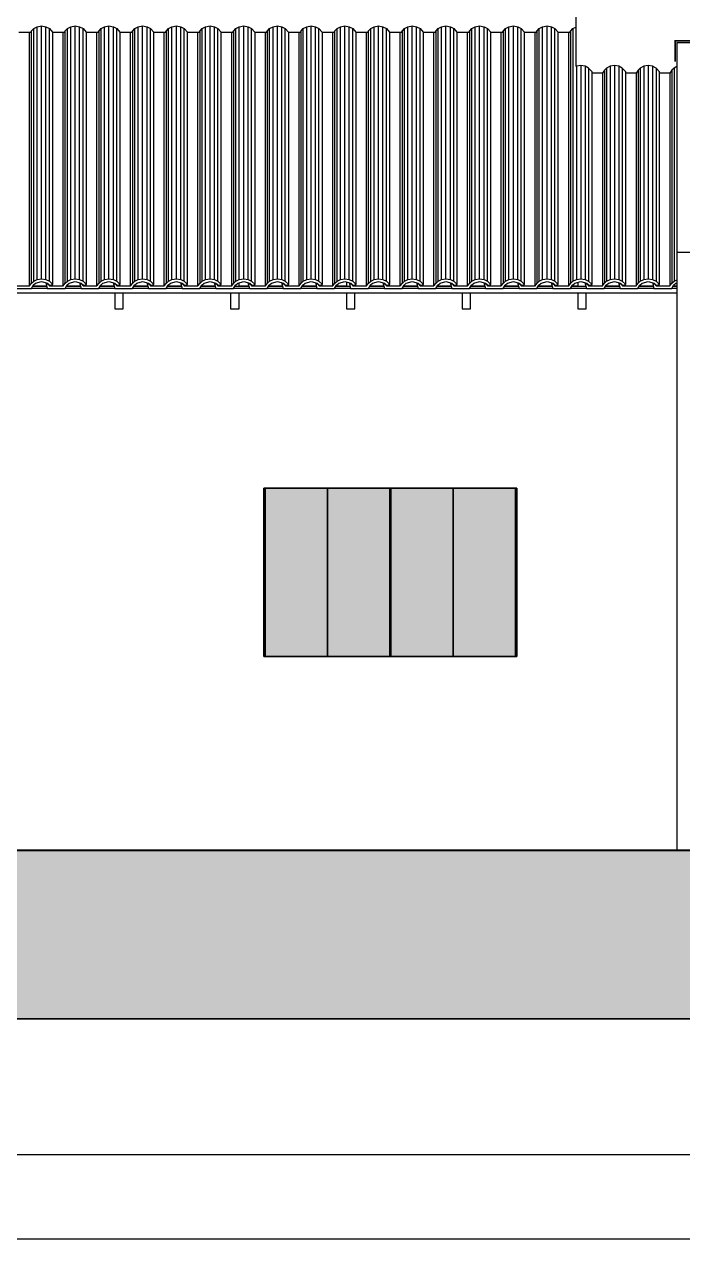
# Model space of a CAD drawing. Header units: metres. Extents: x 49 to 320, y -91 to 27.
# Drawn here: x 158.35 to 162.26, y -6.7 to 0.5 of the extents above; entities that cross this region are included whole.
import ezdxf

# ---------------------------------------------------------------- set-up
doc = ezdxf.new("R2010")
doc.units = ezdxf.units.M
doc.header["$LTSCALE"] = 0.2
doc.layers.add('ARQ-___-___-VST', color=9, linetype='Continuous')

msp = doc.modelspace()

# ---------------------------------------------------------------- hatches: boundary and pattern name
at = {"layer": 'ARQ-___-___-VST'}
h = msp.add_hatch(dxfattribs=at)
h.set_pattern_fill('VIDRO', color=256, scale=0.3, style=0)
h.set_pattern_definition([(60, (-61.96104, -33.99786), (-0.2249934, 0.1299), [0.084, -0.216]), (60, (-61.92504, -33.98286), (-0.2249934, 0.1299), [0.036, -0.264]), (60, (-61.96104, -33.98286), (-0.2249934, 0.1299), [0.06, -0.24]), (60, (-61.94304, -33.99786), (-0.2249934, 0.1299), [0.075, -0.225]), (60, (-61.96104, -34.01286), (-0.2249934, 0.1299), [0.12, -0.18]), (60, (-61.96104, -33.96786), (-0.2249934, 0.1299), [0.03, -0.27])])
h.paths.add_polyline_path([(178.6319, -2.2509), (178.2626, -2.2509), (178.2626, -3.2469), (178.6319, -3.2469)])
h.paths.add_polyline_path([(177.8924, -3.2469), (178.2616, -3.2469), (178.2616, -2.2509), (177.8924, -2.2509)])
h.paths.add_polyline_path([(177.8854, -2.2509), (177.5161, -2.2509), (177.5161, -3.2469), (177.8854, -3.2469)])
h.paths.add_polyline_path([(177.1459, -3.2469), (177.5151, -3.2469), (177.5151, -2.2509), (177.1459, -2.2509)])
h.paths.add_polyline_path([(175.6844, -2.2509), (175.3151, -2.2509), (175.3151, -3.2469), (175.6844, -3.2469)])
h.paths.add_polyline_path([(175.3141, -2.2509), (174.9449, -2.2509), (174.9449, -3.2469), (175.3141, -3.2469)])
h.paths.add_polyline_path([(174.5686, -3.2469), (174.9379, -3.2469), (174.9379, -2.2509), (174.5686, -2.2509)])
h.paths.add_polyline_path([(174.1984, -3.2469), (174.5676, -3.2469), (174.5676, -2.2509), (174.1984, -2.2509)])
h.paths.add_polyline_path([(167.8019, -2.2509), (167.4326, -2.2509), (167.4326, -3.2469), (167.8019, -3.2469)])
h.paths.add_polyline_path([(167.0624, -3.2469), (167.4316, -3.2469), (167.4316, -2.2509), (167.0624, -2.2509)])
h.paths.add_polyline_path([(166.6861, -3.2469), (167.0554, -3.2469), (167.0554, -2.2509), (166.6861, -2.2509)])
h.paths.add_polyline_path([(166.6851, -2.2509), (166.3159, -2.2509), (166.3159, -3.2469), (166.6851, -3.2469)])
h.paths.add_polyline_path([(164.8169, -2.2509), (164.4476, -2.2509), (164.4476, -3.2469), (164.8169, -3.2469)])
h.paths.add_polyline_path([(164.0774, -3.2469), (164.4466, -3.2469), (164.4466, -2.2509), (164.0774, -2.2509)])
h.paths.add_polyline_path([(164.0704, -2.2509), (163.7011, -2.2509), (163.7011, -3.2469), (164.0704, -3.2469)])
h.paths.add_polyline_path([(163.3309, -3.2469), (163.7001, -3.2469), (163.7001, -2.2509), (163.3309, -2.2509)])
h.paths.add_polyline_path([(161.2669, -2.2509), (160.8976, -2.2509), (160.8976, -3.2469), (161.2669, -3.2469)])
h.paths.add_polyline_path([(160.8966, -2.2509), (160.5274, -2.2509), (160.5274, -3.2469), (160.8966, -3.2469)])
h.paths.add_polyline_path([(160.1511, -3.2469), (160.5204, -3.2469), (160.5204, -2.2509), (160.1511, -2.2509)])
h.paths.add_polyline_path([(160.1501, -2.2509), (159.7809, -2.2509), (159.7809, -3.2469), (160.1501, -3.2469)])
h.paths.add_polyline_path([(157.9126, -3.2469), (158.2819, -3.2469), (158.2819, -2.2509), (157.9126, -2.2509)])
h.paths.add_polyline_path([(157.9116, -2.2509), (157.5424, -2.2509), (157.5424, -3.2469), (157.9116, -3.2469)])
h.paths.add_polyline_path([(157.5354, -2.2509), (157.1661, -2.2509), (157.1661, -3.2469), (157.5354, -3.2469)])
h.paths.add_polyline_path([(157.1651, -2.2509), (156.7959, -2.2509), (156.7959, -3.2469), (157.1651, -3.2469)])
h.paths.add_polyline_path([(150.3994, -2.2509), (150.0301, -2.2509), (150.0301, -3.2469), (150.3994, -3.2469)])
h.paths.add_polyline_path([(150.0291, -2.2509), (149.6599, -2.2509), (149.6599, -3.2469), (150.0291, -3.2469)])
h.paths.add_polyline_path([(149.6529, -2.2509), (149.2836, -2.2509), (149.2836, -3.2469), (149.6529, -3.2469)])
h.paths.add_polyline_path([(149.2826, -2.2509), (148.9134, -2.2509), (148.9134, -3.2469), (149.2826, -3.2469)])
h.paths.add_polyline_path([(147.4519, -2.2509), (147.0826, -2.2509), (147.0826, -3.2469), (147.4519, -3.2469)])
h.paths.add_polyline_path([(147.0816, -2.2509), (146.7124, -2.2509), (146.7124, -3.2469), (147.0816, -3.2469)])
h.paths.add_polyline_path([(146.7054, -2.2509), (146.3361, -2.2509), (146.3361, -3.2469), (146.7054, -3.2469)])
h.paths.add_polyline_path([(146.3351, -2.2509), (145.9659, -2.2509), (145.9659, -3.2469), (146.3351, -3.2469)])
h = msp.add_hatch(dxfattribs=at)
h.set_pattern_fill('SOLO1', color=256, scale=0.3, style=0)
h.set_pattern_definition([(45, (-61.96104, -33.86286), (2e-17, 0.18), [0.12727922, -0.12727922]), (45, (-61.93104, -33.89286), (2e-17, 0.18), [0.12727922, -0.12727922]), (45, (-61.90104, -33.92286), (2e-17, 0.18), [0.12727922, -0.12727922]), (315, (-61.87104, -33.92286), (0.18, -5e-17), [0.12727922, -0.12727922]), (315, (-61.84104, -33.89286), (0.18, -5e-17), [0.12727922, -0.12727922]), (315, (-61.81104, -33.86286), (0.18, -5e-17), [0.12727922, -0.12727922])])
h.paths.add_polyline_path([(179.7389, -5.3989), (179.7389, -4.3989), (173.6939, -4.3989), (173.6939, -4.4489), (168.3439, -4.4489), (168.3439, -4.3989), (156.2539, -4.3989), (156.2539, -4.4489), (150.9039, -4.4489), (150.9039, -4.3989), (144.8589, -4.3989), (144.8589, -5.3989)])

# ---------------------------------------------------------------- linework, layer by layer
for p, q in [((161.6239, 0.5511), (161.6239, 0.2519)), ((158.3194, 0.4571), (158.3899, 0.4571)), ((158.3824, -1.0494), (158.3824, 0.4571)), ((158.3899, 0.4571), (158.3951, 0.4644)), ((158.3951, 0.4644), (158.4073, 0.4774)), ((158.3951, -1.0335), (158.3951, 0.4644)), ((158.4073, 0.4774), (158.4277, 0.4885)), ((158.4073, -1.0219), (158.4073, 0.4774)), ((158.4277, 0.4885), (158.4539, 0.4932)), ((158.4277, -1.012), (158.4277, 0.4885)), ((158.4539, -1.0079), (158.4539, 0.4932)), ((158.4539, 0.4932), (158.48, 0.4885)), ((158.48, -1.012), (158.48, 0.4885)), ((158.48, 0.4885), (158.5004, 0.4774)), ((158.5004, -1.0219), (158.5004, 0.4774)), ((158.5004, 0.4774), (158.5194, 0.4571)), ((158.5194, 0.4571), (158.5899, 0.4571)), ((158.5207, -1.0413), (158.5207, 0.4571)), ((158.5824, -1.0494), (158.5824, 0.4571)), ((158.5899, 0.4571), (158.5951, 0.4644)), ((158.5951, 0.4644), (158.6073, 0.4774)), ((158.5951, -1.0335), (158.5951, 0.4644)), ((158.6073, 0.4774), (158.6277, 0.4885)), ((158.6073, -1.0219), (158.6073, 0.4774)), ((158.6277, 0.4885), (158.6539, 0.4932)), ((158.6277, -1.012), (158.6277, 0.4885)), ((158.6539, -1.0079), (158.6539, 0.4932)), ((158.6539, 0.4932), (158.68, 0.4885)), ((158.68, -1.012), (158.68, 0.4885)), ((158.68, 0.4885), (158.7004, 0.4774)), ((158.7004, -1.0219), (158.7004, 0.4774)), ((158.7004, 0.4774), (158.7194, 0.4571)), ((158.7194, 0.4571), (158.7899, 0.4571)), ((158.7207, -1.0413), (158.7207, 0.4571)), ((158.7824, -1.0494), (158.7824, 0.4571)), ((158.7899, 0.4571), (158.7951, 0.4644)), ((158.7951, 0.4644), (158.8073, 0.4774)), ((158.7951, -1.0335), (158.7951, 0.4644)), ((158.8073, 0.4774), (158.8277, 0.4885)), ((158.8073, -1.0219), (158.8073, 0.4774)), ((158.8277, 0.4885), (158.8539, 0.4932)), ((158.8277, -1.012), (158.8277, 0.4885)), ((158.8539, -1.0079), (158.8539, 0.4932)), ((158.8539, 0.4932), (158.88, 0.4885)), ((158.88, -1.012), (158.88, 0.4885)), ((158.88, 0.4885), (158.9004, 0.4774)), ((158.9004, -1.0219), (158.9004, 0.4774)), ((158.9004, 0.4774), (158.9194, 0.4571)), ((158.9194, 0.4571), (158.9899, 0.4571)), ((158.9207, -1.0413), (158.9207, 0.4571)), ((158.9824, -1.0494), (158.9824, 0.4571)), ((158.9899, 0.4571), (158.9951, 0.4644)), ((158.9951, 0.4644), (159.0073, 0.4774)), ((158.9951, -1.0335), (158.9951, 0.4644)), ((159.0073, 0.4774), (159.0277, 0.4885)), ((159.0073, -1.0219), (159.0073, 0.4774)), ((159.0277, 0.4885), (159.0539, 0.4932)), ((159.0277, -1.012), (159.0277, 0.4885)), ((159.0539, -1.0079), (159.0539, 0.4932)), ((159.0539, 0.4932), (159.08, 0.4885)), ((159.08, -1.012), (159.08, 0.4885)), ((159.08, 0.4885), (159.1004, 0.4774)), ((159.1004, -1.0219), (159.1004, 0.4774)), ((159.1004, 0.4774), (159.1194, 0.4571)), ((159.1194, 0.4571), (159.1899, 0.4571)), ((159.1207, -1.0413), (159.1207, 0.4571)), ((159.1824, -1.0494), (159.1824, 0.4571)), ((159.1899, 0.4571), (159.1951, 0.4644)), ((159.1951, 0.4644), (159.2073, 0.4774)), ((159.1951, -1.0335), (159.1951, 0.4644)), ((159.2073, 0.4774), (159.2277, 0.4885)), ((159.2073, -1.0219), (159.2073, 0.4774)), ((159.2277, 0.4885), (159.2539, 0.4932)), ((159.2277, -1.012), (159.2277, 0.4885)), ((159.2539, -1.0079), (159.2539, 0.4932)), ((159.2539, 0.4932), (159.28, 0.4885)), ((159.28, -1.012), (159.28, 0.4885)), ((159.28, 0.4885), (159.3004, 0.4774)), ((159.3004, -1.0219), (159.3004, 0.4774)), ((159.3004, 0.4774), (159.3194, 0.4571)), ((159.3194, 0.4571), (159.3899, 0.4571)), ((159.3207, -1.0413), (159.3207, 0.4571)), ((159.3824, -1.0494), (159.3824, 0.4571)), ((159.3899, 0.4571), (159.3951, 0.4644)), ((159.3951, 0.4644), (159.4073, 0.4774)), ((159.3951, -1.0335), (159.3951, 0.4644)), ((159.4073, 0.4774), (159.4277, 0.4885)), ((159.4073, -1.0219), (159.4073, 0.4774)), ((159.4277, 0.4885), (159.4539, 0.4932)), ((159.4277, -1.012), (159.4277, 0.4885)), ((159.4539, -1.0079), (159.4539, 0.4932)), ((159.4539, 0.4932), (159.48, 0.4885)), ((159.48, -1.012), (159.48, 0.4885)), ((159.48, 0.4885), (159.5004, 0.4774)), ((159.5004, -1.0219), (159.5004, 0.4774)), ((159.5004, 0.4774), (159.5194, 0.4571)), ((159.5194, 0.4571), (159.5899, 0.4571)), ((159.5207, -1.0413), (159.5207, 0.4571)), ((159.5824, -1.0494), (159.5824, 0.4571)), ((159.5899, 0.4571), (159.5951, 0.4644)), ((159.5951, 0.4644), (159.6073, 0.4774)), ((159.5951, -1.0335), (159.5951, 0.4644)), ((159.6073, 0.4774), (159.6277, 0.4885)), ((159.6073, -1.0219), (159.6073, 0.4774)), ((159.6277, 0.4885), (159.6539, 0.4932)), ((159.6277, -1.012), (159.6277, 0.4885)), ((159.6539, -1.0079), (159.6539, 0.4932)), ((159.6539, 0.4932), (159.68, 0.4885)), ((159.68, -1.012), (159.68, 0.4885)), ((159.68, 0.4885), (159.7004, 0.4774)), ((159.7004, -1.0219), (159.7004, 0.4774)), ((159.7004, 0.4774), (159.7194, 0.4571)), ((159.7194, 0.4571), (159.7899, 0.4571)), ((159.7207, -1.0413), (159.7207, 0.4571)), ((159.7824, -1.0494), (159.7824, 0.4571)), ((159.7899, 0.4571), (159.7951, 0.4644)), ((159.7951, 0.4644), (159.8073, 0.4774)), ((159.7951, -1.0335), (159.7951, 0.4644)), ((159.8073, 0.4774), (159.8277, 0.4885)), ((159.8073, -1.0219), (159.8073, 0.4774)), ((159.8277, 0.4885), (159.8539, 0.4932)), ((159.8277, -1.012), (159.8277, 0.4885)), ((159.8539, -1.0079), (159.8539, 0.4932)), ((159.8539, 0.4932), (159.88, 0.4885)), ((159.88, -1.012), (159.88, 0.4885)), ((159.88, 0.4885), (159.9004, 0.4774)), ((159.9004, -1.0219), (159.9004, 0.4774)), ((159.9004, 0.4774), (159.9194, 0.4571)), ((159.9194, 0.4571), (159.9899, 0.4571)), ((159.9207, -1.0413), (159.9207, 0.4571)), ((159.9824, -1.0494), (159.9824, 0.4571)), ((159.9899, 0.4571), (159.9951, 0.4644)), ((159.9951, 0.4644), (160.0073, 0.4774)), ((159.9951, -1.0335), (159.9951, 0.4644)), ((160.0073, 0.4774), (160.0277, 0.4885)), ((160.0073, -1.0219), (160.0073, 0.4774)), ((160.0277, 0.4885), (160.0539, 0.4932)), ((160.0277, -1.012), (160.0277, 0.4885)), ((160.0539, -1.0079), (160.0539, 0.4932)), ((160.0539, 0.4932), (160.08, 0.4885)), ((160.08, -1.012), (160.08, 0.4885)), ((160.08, 0.4885), (160.1004, 0.4774)), ((160.1004, -1.0219), (160.1004, 0.4774)), ((160.1004, 0.4774), (160.1194, 0.4571)), ((160.1194, 0.4571), (160.1899, 0.4571)), ((160.1207, -1.0413), (160.1207, 0.4571)), ((160.1824, -1.0494), (160.1824, 0.4571)), ((160.1899, 0.4571), (160.1951, 0.4644)), ((160.1951, 0.4644), (160.2073, 0.4774)), ((160.1951, -1.0335), (160.1951, 0.4644)), ((160.2073, 0.4774), (160.2277, 0.4885)), ((160.2073, -1.0219), (160.2073, 0.4774)), ((160.2277, 0.4885), (160.2539, 0.4932)), ((160.2277, -1.012), (160.2277, 0.4885)), ((160.2539, -1.0079), (160.2539, 0.4932)), ((160.2539, 0.4932), (160.28, 0.4885)), ((160.28, -1.012), (160.28, 0.4885)), ((160.28, 0.4885), (160.3004, 0.4774)), ((160.3004, -1.0219), (160.3004, 0.4774)), ((160.3004, 0.4774), (160.3194, 0.4571)), ((160.3194, 0.4571), (160.3899, 0.4571)), ((160.3207, -1.0413), (160.3207, 0.4571)), ((160.3824, -1.0494), (160.3824, 0.4571)), ((160.3899, 0.4571), (160.3951, 0.4644)), ((160.3951, 0.4644), (160.4073, 0.4774)), ((160.3951, -1.0335), (160.3951, 0.4644)), ((160.4073, 0.4774), (160.4277, 0.4885)), ((160.4073, -1.0219), (160.4073, 0.4774)), ((160.4277, 0.4885), (160.4539, 0.4932)), ((160.4277, -1.012), (160.4277, 0.4885)), ((160.4539, -1.0079), (160.4539, 0.4932)), ((160.4539, 0.4932), (160.48, 0.4885)), ((160.48, -1.012), (160.48, 0.4885)), ((160.48, 0.4885), (160.5004, 0.4774)), ((160.5004, -1.0219), (160.5004, 0.4774)), ((160.5004, 0.4774), (160.5194, 0.4571)), ((160.5194, 0.4571), (160.5899, 0.4571)), ((160.5207, -1.0413), (160.5207, 0.4571)), ((160.5824, -1.0494), (160.5824, 0.4571)), ((160.5899, 0.4571), (160.5951, 0.4644)), ((160.5951, 0.4644), (160.6073, 0.4774)), ((160.5951, -1.0335), (160.5951, 0.4644)), ((160.6073, 0.4774), (160.6277, 0.4885)), ((160.6073, -1.0219), (160.6073, 0.4774)), ((160.6277, 0.4885), (160.6539, 0.4932)), ((160.6277, -1.012), (160.6277, 0.4885)), ((160.6539, -1.0079), (160.6539, 0.4932)), ((160.6539, 0.4932), (160.68, 0.4885)), ((160.68, -1.012), (160.68, 0.4885)), ((160.68, 0.4885), (160.7004, 0.4774)), ((160.7004, -1.0219), (160.7004, 0.4774)), ((160.7004, 0.4774), (160.7194, 0.4571)), ((160.7194, 0.4571), (160.7899, 0.4571)), ((160.7207, -1.0413), (160.7207, 0.4571)), ((160.7824, -1.0494), (160.7824, 0.4571)), ((160.7899, 0.4571), (160.7951, 0.4644)), ((160.7951, 0.4644), (160.8073, 0.4774)), ((160.7951, -1.0335), (160.7951, 0.4644)), ((160.8073, 0.4774), (160.8277, 0.4885)), ((160.8073, -1.0219), (160.8073, 0.4774)), ((160.8277, 0.4885), (160.8539, 0.4932)), ((160.8277, -1.012), (160.8277, 0.4885)), ((160.8539, -1.0079), (160.8539, 0.4932)), ((160.8539, 0.4932), (160.88, 0.4885)), ((160.88, -1.012), (160.88, 0.4885)), ((160.88, 0.4885), (160.9004, 0.4774)), ((160.9004, -1.0219), (160.9004, 0.4774)), ((160.9004, 0.4774), (160.9194, 0.4571)), ((160.9194, 0.4571), (160.9899, 0.4571)), ((160.9207, -1.0413), (160.9207, 0.4571)), ((160.9824, -1.0494), (160.9824, 0.4571)), ((160.9899, 0.4571), (160.9951, 0.4644)), ((160.9951, 0.4644), (161.0073, 0.4774)), ((160.9951, -1.0335), (160.9951, 0.4644)), ((161.0073, 0.4774), (161.0277, 0.4885)), ((161.0073, -1.0219), (161.0073, 0.4774)), ((161.0277, 0.4885), (161.0539, 0.4932)), ((161.0277, -1.012), (161.0277, 0.4885)), ((161.0539, -1.0079), (161.0539, 0.4932)), ((161.0539, 0.4932), (161.08, 0.4885)), ((161.08, -1.012), (161.08, 0.4885)), ((161.08, 0.4885), (161.1004, 0.4774)), ((161.1004, -1.0219), (161.1004, 0.4774)), ((161.1004, 0.4774), (161.1194, 0.4571)), ((161.1194, 0.4571), (161.1899, 0.4571)), ((161.1207, -1.0413), (161.1207, 0.4571)), ((161.1824, -1.0494), (161.1824, 0.4571)), ((161.1899, 0.4571), (161.1951, 0.4644)), ((161.1951, 0.4644), (161.2073, 0.4774)), ((161.1951, -1.0335), (161.1951, 0.4644)), ((161.2073, 0.4774), (161.2277, 0.4885)), ((161.2073, -1.0219), (161.2073, 0.4774)), ((161.2277, 0.4885), (161.2539, 0.4932)), ((161.2277, -1.012), (161.2277, 0.4885)), ((161.2539, -1.0079), (161.2539, 0.4932)), ((161.2539, 0.4932), (161.28, 0.4885)), ((161.28, -1.012), (161.28, 0.4885)), ((161.28, 0.4885), (161.3004, 0.4774)), ((161.3004, -1.0219), (161.3004, 0.4774)), ((161.3004, 0.4774), (161.3194, 0.4571)), ((161.3194, 0.4571), (161.3899, 0.4571)), ((161.3207, -1.0413), (161.3207, 0.4571)), ((161.3824, -1.0494), (161.3824, 0.4571)), ((161.3899, 0.4571), (161.3951, 0.4644)), ((161.3951, 0.4644), (161.4073, 0.4774)), ((161.3951, -1.0335), (161.3951, 0.4644)), ((161.4073, 0.4774), (161.4277, 0.4885)), ((161.4073, -1.0219), (161.4073, 0.4774)), ((161.4277, 0.4885), (161.4539, 0.4932)), ((161.4277, -1.012), (161.4277, 0.4885)), ((161.4539, -1.0079), (161.4539, 0.4932)), ((161.4539, 0.4932), (161.48, 0.4885)), ((161.48, -1.012), (161.48, 0.4885)), ((161.48, 0.4885), (161.5004, 0.4774)), ((161.5004, -1.0219), (161.5004, 0.4774)), ((161.5004, 0.4774), (161.5194, 0.4571)), ((161.5194, 0.4571), (161.5899, 0.4571)), ((161.5207, -1.0413), (161.5207, 0.4571)), ((161.5824, -1.0494), (161.5824, 0.4571)), ((161.5899, 0.4571), (161.5951, 0.4644)), ((161.5951, 0.4644), (161.6073, 0.4774)), ((161.5951, -1.0335), (161.5951, 0.4644)), ((161.6073, 0.4774), (161.6239, 0.4864)), ((161.6073, 0.4774), (161.6073, -1.0219)), ((162.2239, 0.3946), (162.2239, -0.8514)), ((162.2239, 0.3946), (162.3739, 0.3946)), ((161.6277, 0.254), (161.6239, 0.2519)), ((161.6539, 0.2587), (161.6277, 0.254)), ((161.6277, 0.254), (161.6277, -1.012)), ((161.68, 0.254), (161.6539, 0.2587)), ((161.6539, 0.2587), (161.6539, -1.0079)), ((161.7004, 0.2429), (161.68, 0.254)), ((161.68, 0.254), (161.68, -1.012)), ((161.7207, 0.2212), (161.7004, 0.2429)), ((161.7004, 0.2429), (161.7004, -1.0219)), ((161.7207, -1.0413), (161.7207, 0.2212)), ((161.7951, 0.2299), (161.7824, 0.2121)), ((161.8073, 0.2429), (161.7951, 0.2299)), ((161.7951, 0.2299), (161.7951, -1.0335)), ((161.8277, 0.254), (161.8073, 0.2429)), ((161.8073, 0.2429), (161.8073, -1.0219)), ((161.8539, 0.2587), (161.8277, 0.254)), ((161.8277, 0.254), (161.8277, -1.012)), ((161.88, 0.254), (161.8539, 0.2587)), ((161.8539, 0.2587), (161.8539, -1.0079)), ((161.9004, 0.2429), (161.88, 0.254)), ((161.88, 0.254), (161.88, -1.012)), ((161.9207, 0.2212), (161.9004, 0.2429)), ((161.9004, 0.2429), (161.9004, -1.0219)), ((161.9207, -1.0413), (161.9207, 0.2212)), ((161.9951, 0.2299), (161.9824, 0.2121)), ((162.0073, 0.2429), (161.9951, 0.2299)), ((161.9951, 0.2299), (161.9951, -1.0335)), ((162.0277, 0.254), (162.0073, 0.2429)), ((162.0073, 0.2429), (162.0073, -1.0219)), ((162.0539, 0.2587), (162.0277, 0.254)), ((162.0277, 0.254), (162.0277, -1.012)), ((162.08, 0.254), (162.0539, 0.2587)), ((162.0539, 0.2587), (162.0539, -1.0079)), ((162.1004, 0.2429), (162.08, 0.254)), ((162.08, 0.254), (162.08, -1.012)), ((162.1207, 0.2212), (162.1004, 0.2429)), ((162.1004, 0.2429), (162.1004, -1.0219)), ((162.1207, -1.0413), (162.1207, 0.2212)), ((162.1951, 0.2299), (162.1824, 0.2121)), ((162.2073, 0.2429), (162.1951, 0.2299)), ((162.1951, 0.2299), (162.1951, -1.0335)), ((162.2239, 0.2519), (162.2073, 0.2429)), ((162.2073, 0.2429), (162.2073, -1.0219)), ((161.7824, 0.2121), (161.7207, 0.2121)), ((161.7824, 0.2121), (161.7824, -1.0494)), ((161.9824, 0.2121), (161.9207, 0.2121)), ((161.9824, 0.2121), (161.9824, -1.0494)), ((162.1824, 0.2121), (162.1207, 0.2121)), ((162.1824, 0.2121), (162.1824, -1.0494)), ((162.2239, -0.8514), (162.2239, -1.1489)), ((162.3739, -0.8514), (162.2239, -0.8514)), ((158.4277, -1.012), (158.4539, -1.0079)), ((158.4539, -1.0079), (158.48, -1.012)), ((158.6277, -1.012), (158.6539, -1.0079)), ((158.6539, -1.0079), (158.68, -1.012)), ((158.8277, -1.012), (158.8539, -1.0079)), ((158.8539, -1.0079), (158.88, -1.012)), ((159.0277, -1.012), (159.0539, -1.0079)), ((159.0539, -1.0079), (159.08, -1.012)), ((159.2277, -1.012), (159.2539, -1.0079)), ((159.2539, -1.0079), (159.28, -1.012)), ((159.4277, -1.012), (159.4539, -1.0079)), ((159.4539, -1.0079), (159.48, -1.012)), ((159.6277, -1.012), (159.6539, -1.0079)), ((159.6539, -1.0079), (159.68, -1.012)), ((159.8277, -1.012), (159.8539, -1.0079)), ((159.8539, -1.0079), (159.88, -1.012)), ((160.0277, -1.012), (160.0539, -1.0079)), ((160.0539, -1.0079), (160.08, -1.012)), ((160.2277, -1.012), (160.2539, -1.0079)), ((160.2539, -1.0079), (160.28, -1.012)), ((160.4277, -1.012), (160.4539, -1.0079)), ((160.4539, -1.0079), (160.48, -1.012)), ((160.6277, -1.012), (160.6539, -1.0079)), ((160.6539, -1.0079), (160.68, -1.012)), ((160.8277, -1.012), (160.8539, -1.0079)), ((160.8539, -1.0079), (160.88, -1.012)), ((161.0277, -1.012), (161.0539, -1.0079)), ((161.0539, -1.0079), (161.08, -1.012)), ((161.2277, -1.012), (161.2539, -1.0079)), ((161.2539, -1.0079), (161.28, -1.012)), ((161.4277, -1.012), (161.4539, -1.0079)), ((161.4539, -1.0079), (161.48, -1.012)), ((161.6277, -1.012), (161.6539, -1.0079)), ((161.6539, -1.0079), (161.68, -1.012)), ((161.8277, -1.012), (161.8539, -1.0079)), ((161.8539, -1.0079), (161.88, -1.012)), ((162.0277, -1.012), (162.0539, -1.0079)), ((162.0539, -1.0079), (162.08, -1.012)), ((158.2882, -1.065), (158.3934, -1.065)), ((158.3007, -1.0494), (158.3824, -1.0494)), ((158.3824, -1.0494), (158.3951, -1.0335)), ((158.3934, -1.065), (158.405, -1.0451)), ((158.395, -1.0622), (158.4874, -1.0622)), ((158.3951, -1.0335), (158.4073, -1.0219)), ((158.4848, -1.0523), (158.4008, -1.0523)), ((158.4028, -1.0489), (158.4839, -1.0489)), ((158.405, -1.0451), (158.4186, -1.0335)), ((158.4073, -1.0219), (158.4277, -1.012)), ((158.4186, -1.0335), (158.4539, -1.0234)), ((158.4539, -1.0234), (158.4892, -1.0335)), ((158.48, -1.012), (158.5004, -1.0219)), ((158.4807, -1.0311), (158.4807, -1.0371)), ((158.4807, -1.0371), (158.4882, -1.065)), ((158.4807, -1.0371), (158.4917, -1.0371)), ((158.4882, -1.065), (158.5934, -1.065)), ((158.4892, -1.0335), (158.502, -1.0442)), ((158.4917, -1.0371), (158.4917, -1.0356)), ((158.4917, -1.0371), (158.5007, -1.0494)), ((158.5004, -1.0219), (158.5207, -1.0413)), ((158.5007, -1.0494), (158.5007, -1.0431)), ((158.5007, -1.0494), (158.5824, -1.0494)), ((158.502, -1.0442), (158.5207, -1.0413)), ((158.5824, -1.0494), (158.5951, -1.0335)), ((158.5934, -1.065), (158.605, -1.0451)), ((158.595, -1.0622), (158.6874, -1.0622)), ((158.5951, -1.0335), (158.6073, -1.0219)), ((158.6848, -1.0523), (158.6008, -1.0523)), ((158.6028, -1.0489), (158.6839, -1.0489)), ((158.605, -1.0451), (158.6186, -1.0335)), ((158.6073, -1.0219), (158.6277, -1.012)), ((158.6186, -1.0335), (158.6539, -1.0234)), ((158.6539, -1.0234), (158.6892, -1.0335)), ((158.68, -1.012), (158.7004, -1.0219)), ((158.6807, -1.0311), (158.6807, -1.0371)), ((158.6807, -1.0371), (158.6882, -1.065)), ((158.6807, -1.0371), (158.6917, -1.0371)), ((158.6882, -1.065), (158.7934, -1.065)), ((158.6892, -1.0335), (158.702, -1.0442)), ((158.6917, -1.0371), (158.6917, -1.0356)), ((158.6917, -1.0371), (158.7007, -1.0494)), ((158.7004, -1.0219), (158.7207, -1.0413)), ((158.7007, -1.0494), (158.7007, -1.0431)), ((158.7007, -1.0494), (158.7824, -1.0494)), ((158.702, -1.0442), (158.7207, -1.0413)), ((158.7824, -1.0494), (158.7951, -1.0335)), ((158.7934, -1.065), (158.805, -1.0451)), ((158.795, -1.0622), (158.8874, -1.0622)), ((158.7951, -1.0335), (158.8073, -1.0219)), ((158.8848, -1.0523), (158.8008, -1.0523)), ((158.8028, -1.0489), (158.8839, -1.0489)), ((158.805, -1.0451), (158.8186, -1.0335)), ((158.8073, -1.0219), (158.8277, -1.012)), ((158.8186, -1.0335), (158.8539, -1.0234)), ((158.8539, -1.0234), (158.8892, -1.0335)), ((158.88, -1.012), (158.9004, -1.0219)), ((158.8807, -1.0311), (158.8807, -1.0371)), ((158.8807, -1.0371), (158.8882, -1.065)), ((158.8807, -1.0371), (158.8917, -1.0371)), ((158.8882, -1.065), (158.9934, -1.065)), ((158.8892, -1.0335), (158.902, -1.0442)), ((158.8917, -1.0371), (158.8917, -1.0356)), ((158.8917, -1.0371), (158.9007, -1.0494)), ((158.9004, -1.0219), (158.9207, -1.0413)), ((158.9007, -1.0494), (158.9007, -1.0431)), ((158.9007, -1.0494), (158.9824, -1.0494)), ((158.902, -1.0442), (158.9207, -1.0413)), ((158.9824, -1.0494), (158.9951, -1.0335)), ((158.9934, -1.065), (159.005, -1.0451)), ((158.995, -1.0622), (159.0874, -1.0622)), ((158.9951, -1.0335), (159.0073, -1.0219)), ((159.0848, -1.0523), (159.0008, -1.0523)), ((159.0028, -1.0489), (159.0839, -1.0489)), ((159.005, -1.0451), (159.0186, -1.0335)), ((159.0073, -1.0219), (159.0277, -1.012)), ((159.0186, -1.0335), (159.0539, -1.0234)), ((159.0539, -1.0234), (159.0892, -1.0335)), ((159.08, -1.012), (159.1004, -1.0219)), ((159.0807, -1.0311), (159.0807, -1.0371)), ((159.0807, -1.0371), (159.0882, -1.065)), ((159.0807, -1.0371), (159.0917, -1.0371)), ((159.0882, -1.065), (159.1934, -1.065)), ((159.0892, -1.0335), (159.102, -1.0442)), ((159.0917, -1.0371), (159.0917, -1.0356)), ((159.0917, -1.0371), (159.1007, -1.0494)), ((159.1004, -1.0219), (159.1207, -1.0413)), ((159.1007, -1.0494), (159.1007, -1.0431)), ((159.1007, -1.0494), (159.1824, -1.0494)), ((159.102, -1.0442), (159.1207, -1.0413)), ((159.1824, -1.0494), (159.1951, -1.0335)), ((159.1934, -1.065), (159.205, -1.0451)), ((159.195, -1.0622), (159.2874, -1.0622)), ((159.1951, -1.0335), (159.2073, -1.0219)), ((159.2848, -1.0523), (159.2008, -1.0523)), ((159.2028, -1.0489), (159.2839, -1.0489)), ((159.205, -1.0451), (159.2186, -1.0335)), ((159.2073, -1.0219), (159.2277, -1.012)), ((159.2186, -1.0335), (159.2539, -1.0234)), ((159.2539, -1.0234), (159.2892, -1.0335)), ((159.28, -1.012), (159.3004, -1.0219)), ((159.2807, -1.0311), (159.2807, -1.0371)), ((159.2807, -1.0371), (159.2882, -1.065)), ((159.2807, -1.0371), (159.2917, -1.0371)), ((159.2882, -1.065), (159.3934, -1.065)), ((159.2892, -1.0335), (159.302, -1.0442)), ((159.2917, -1.0371), (159.2917, -1.0356)), ((159.2917, -1.0371), (159.3007, -1.0494)), ((159.3004, -1.0219), (159.3207, -1.0413)), ((159.3007, -1.0494), (159.3007, -1.0431)), ((159.3007, -1.0494), (159.3824, -1.0494)), ((159.302, -1.0442), (159.3207, -1.0413)), ((159.3824, -1.0494), (159.3951, -1.0335)), ((159.3934, -1.065), (159.405, -1.0451)), ((159.395, -1.0622), (159.4874, -1.0622)), ((159.3951, -1.0335), (159.4073, -1.0219)), ((159.4848, -1.0523), (159.4008, -1.0523)), ((159.4028, -1.0489), (159.4839, -1.0489)), ((159.405, -1.0451), (159.4186, -1.0335)), ((159.4073, -1.0219), (159.4277, -1.012)), ((159.4186, -1.0335), (159.4539, -1.0234)), ((159.4539, -1.0234), (159.4892, -1.0335)), ((159.48, -1.012), (159.5004, -1.0219)), ((159.4807, -1.0311), (159.4807, -1.0371)), ((159.4807, -1.0371), (159.4882, -1.065)), ((159.4807, -1.0371), (159.4917, -1.0371)), ((159.4882, -1.065), (159.5934, -1.065)), ((159.4892, -1.0335), (159.502, -1.0442)), ((159.4917, -1.0371), (159.4917, -1.0356)), ((159.4917, -1.0371), (159.5007, -1.0494)), ((159.5004, -1.0219), (159.5207, -1.0413)), ((159.5007, -1.0494), (159.5007, -1.0431)), ((159.5007, -1.0494), (159.5824, -1.0494)), ((159.502, -1.0442), (159.5207, -1.0413)), ((159.5824, -1.0494), (159.5951, -1.0335)), ((159.5934, -1.065), (159.605, -1.0451)), ((159.595, -1.0622), (159.6874, -1.0622)), ((159.5951, -1.0335), (159.6073, -1.0219)), ((159.6848, -1.0523), (159.6008, -1.0523)), ((159.605, -1.0451), (159.6186, -1.0335)), ((159.6073, -1.0219), (159.6277, -1.012)), ((159.6186, -1.0335), (159.6539, -1.0234)), ((159.6259, -1.0523), (159.6259, -1.0314)), ((159.6259, -1.0489), (159.6839, -1.0489)), ((159.6539, -1.0234), (159.6892, -1.0335)), ((159.68, -1.012), (159.7004, -1.0219)), ((159.6807, -1.0311), (159.6807, -1.0371)), ((159.6807, -1.0371), (159.6882, -1.065)), ((159.6807, -1.0371), (159.6917, -1.0371)), ((159.6882, -1.065), (159.7934, -1.065)), ((159.6892, -1.0335), (159.702, -1.0442)), ((159.6917, -1.0371), (159.6917, -1.0356)), ((159.6917, -1.0371), (159.7007, -1.0494)), ((159.7004, -1.0219), (159.7207, -1.0413)), ((159.7007, -1.0494), (159.7007, -1.0431)), ((159.7007, -1.0494), (159.7824, -1.0494)), ((159.702, -1.0442), (159.7207, -1.0413)), ((159.7824, -1.0494), (159.7951, -1.0335)), ((159.7934, -1.065), (159.805, -1.0451)), ((159.795, -1.0622), (159.8874, -1.0622)), ((159.7951, -1.0335), (159.8073, -1.0219)), ((159.8848, -1.0523), (159.8008, -1.0523)), ((159.8028, -1.0489), (159.8839, -1.0489)), ((159.805, -1.0451), (159.8186, -1.0335)), ((159.8073, -1.0219), (159.8277, -1.012)), ((159.8186, -1.0335), (159.8539, -1.0234)), ((159.8539, -1.0234), (159.8892, -1.0335)), ((159.88, -1.012), (159.9004, -1.0219)), ((159.8807, -1.0311), (159.8807, -1.0371)), ((159.8807, -1.0371), (159.8882, -1.065)), ((159.8807, -1.0371), (159.8917, -1.0371)), ((159.8882, -1.065), (159.9934, -1.065)), ((159.8892, -1.0335), (159.902, -1.0442)), ((159.8917, -1.0371), (159.8917, -1.0356)), ((159.8917, -1.0371), (159.9007, -1.0494)), ((159.9004, -1.0219), (159.9207, -1.0413)), ((159.9007, -1.0494), (159.9007, -1.0431)), ((159.9007, -1.0494), (159.9824, -1.0494)), ((159.902, -1.0442), (159.9207, -1.0413)), ((159.9824, -1.0494), (159.9951, -1.0335)), ((159.9934, -1.065), (160.005, -1.0451)), ((159.995, -1.0622), (160.0874, -1.0622)), ((159.9951, -1.0335), (160.0073, -1.0219)), ((160.0848, -1.0523), (160.0008, -1.0523)), ((160.0028, -1.0489), (160.0839, -1.0489)), ((160.005, -1.0451), (160.0186, -1.0335)), ((160.0073, -1.0219), (160.0277, -1.012)), ((160.0186, -1.0335), (160.0539, -1.0234)), ((160.0539, -1.0234), (160.0892, -1.0335)), ((160.08, -1.012), (160.1004, -1.0219)), ((160.0807, -1.0311), (160.0807, -1.0371)), ((160.0807, -1.0371), (160.0882, -1.065)), ((160.0807, -1.0371), (160.0917, -1.0371)), ((160.0882, -1.065), (160.1934, -1.065)), ((160.0892, -1.0335), (160.102, -1.0442)), ((160.0917, -1.0371), (160.0917, -1.0356)), ((160.0917, -1.0371), (160.1007, -1.0494)), ((160.1004, -1.0219), (160.1207, -1.0413)), ((160.1007, -1.0494), (160.1007, -1.0431)), ((160.1007, -1.0494), (160.1824, -1.0494)), ((160.102, -1.0442), (160.1207, -1.0413)), ((160.1824, -1.0494), (160.1951, -1.0335)), ((160.1934, -1.065), (160.205, -1.0451)), ((160.195, -1.0622), (160.2874, -1.0622)), ((160.1951, -1.0335), (160.2073, -1.0219)), ((160.2848, -1.0523), (160.2008, -1.0523)), ((160.2028, -1.0489), (160.2629, -1.0489)), ((160.205, -1.0451), (160.2186, -1.0335)), ((160.2073, -1.0219), (160.2277, -1.012)), ((160.2186, -1.0335), (160.2539, -1.0234)), ((160.2539, -1.0234), (160.2892, -1.0335)), ((160.2629, -1.026), (160.2629, -1.0523)), ((160.28, -1.012), (160.3004, -1.0219)), ((160.2807, -1.0311), (160.2807, -1.0371)), ((160.2807, -1.0371), (160.2882, -1.065)), ((160.2807, -1.0371), (160.2917, -1.0371)), ((160.2882, -1.065), (160.3934, -1.065)), ((160.2892, -1.0335), (160.302, -1.0442)), ((160.2917, -1.0371), (160.2917, -1.0356)), ((160.2917, -1.0371), (160.3007, -1.0494)), ((160.3004, -1.0219), (160.3207, -1.0413)), ((160.3007, -1.0494), (160.3007, -1.0431)), ((160.3007, -1.0494), (160.3824, -1.0494)), ((160.302, -1.0442), (160.3207, -1.0413)), ((160.3824, -1.0494), (160.3951, -1.0335)), ((160.3934, -1.065), (160.405, -1.0451)), ((160.395, -1.0622), (160.4874, -1.0622)), ((160.3951, -1.0335), (160.4073, -1.0219)), ((160.4848, -1.0523), (160.4008, -1.0523)), ((160.4028, -1.0489), (160.4839, -1.0489)), ((160.405, -1.0451), (160.4186, -1.0335)), ((160.4073, -1.0219), (160.4277, -1.012)), ((160.4186, -1.0335), (160.4539, -1.0234)), ((160.4539, -1.0234), (160.4892, -1.0335)), ((160.48, -1.012), (160.5004, -1.0219)), ((160.4807, -1.0311), (160.4807, -1.0371)), ((160.4807, -1.0371), (160.4882, -1.065)), ((160.4807, -1.0371), (160.4917, -1.0371)), ((160.4882, -1.065), (160.5934, -1.065)), ((160.4892, -1.0335), (160.502, -1.0442)), ((160.4917, -1.0371), (160.4917, -1.0356)), ((160.4917, -1.0371), (160.5007, -1.0494)), ((160.5004, -1.0219), (160.5207, -1.0413)), ((160.5007, -1.0494), (160.5007, -1.0431)), ((160.5007, -1.0494), (160.5824, -1.0494)), ((160.502, -1.0442), (160.5207, -1.0413)), ((160.5824, -1.0494), (160.5951, -1.0335)), ((160.5934, -1.065), (160.605, -1.0451)), ((160.595, -1.0622), (160.6874, -1.0622)), ((160.5951, -1.0335), (160.6073, -1.0219)), ((160.6848, -1.0523), (160.6008, -1.0523)), ((160.6028, -1.0489), (160.6839, -1.0489)), ((160.605, -1.0451), (160.6186, -1.0335)), ((160.6073, -1.0219), (160.6277, -1.012)), ((160.6186, -1.0335), (160.6539, -1.0234)), ((160.6539, -1.0234), (160.6892, -1.0335)), ((160.68, -1.012), (160.7004, -1.0219)), ((160.6807, -1.0311), (160.6807, -1.0371)), ((160.6807, -1.0371), (160.6882, -1.065)), ((160.6807, -1.0371), (160.6917, -1.0371)), ((160.6882, -1.065), (160.7934, -1.065)), ((160.6892, -1.0335), (160.702, -1.0442)), ((160.6917, -1.0371), (160.6917, -1.0356)), ((160.6917, -1.0371), (160.7007, -1.0494)), ((160.7004, -1.0219), (160.7207, -1.0413)), ((160.7007, -1.0494), (160.7007, -1.0431)), ((160.7007, -1.0494), (160.7824, -1.0494)), ((160.702, -1.0442), (160.7207, -1.0413)), ((160.7824, -1.0494), (160.7951, -1.0335)), ((160.7934, -1.065), (160.805, -1.0451)), ((160.795, -1.0622), (160.8874, -1.0622)), ((160.7951, -1.0335), (160.8073, -1.0219)), ((160.8848, -1.0523), (160.8008, -1.0523)), ((160.8028, -1.0489), (160.8839, -1.0489)), ((160.805, -1.0451), (160.8186, -1.0335)), ((160.8073, -1.0219), (160.8277, -1.012)), ((160.8186, -1.0335), (160.8539, -1.0234)), ((160.8539, -1.0234), (160.8892, -1.0335)), ((160.88, -1.012), (160.9004, -1.0219)), ((160.8807, -1.0311), (160.8807, -1.0371)), ((160.8807, -1.0371), (160.8882, -1.065)), ((160.8807, -1.0371), (160.8917, -1.0371)), ((160.8882, -1.065), (160.9934, -1.065)), ((160.8892, -1.0335), (160.902, -1.0442)), ((160.8917, -1.0371), (160.8917, -1.0356)), ((160.8917, -1.0371), (160.9007, -1.0494)), ((160.9004, -1.0219), (160.9207, -1.0413)), ((160.9007, -1.0494), (160.9007, -1.0431)), ((160.9007, -1.0494), (160.9824, -1.0494)), ((160.902, -1.0442), (160.9207, -1.0413)), ((160.9824, -1.0494), (160.9951, -1.0335)), ((160.9934, -1.065), (161.005, -1.0451)), ((160.995, -1.0622), (161.0874, -1.0622)), ((160.9951, -1.0335), (161.0073, -1.0219)), ((161.0848, -1.0523), (161.0008, -1.0523)), ((161.0028, -1.0489), (161.0839, -1.0489)), ((161.005, -1.0451), (161.0186, -1.0335)), ((161.0073, -1.0219), (161.0277, -1.012)), ((161.0186, -1.0335), (161.0539, -1.0234)), ((161.0539, -1.0234), (161.0892, -1.0335)), ((161.08, -1.012), (161.1004, -1.0219)), ((161.0807, -1.0311), (161.0807, -1.0371)), ((161.0807, -1.0371), (161.0882, -1.065)), ((161.0807, -1.0371), (161.0917, -1.0371)), ((161.0882, -1.065), (161.1934, -1.065)), ((161.0892, -1.0335), (161.102, -1.0442)), ((161.0917, -1.0371), (161.0917, -1.0356)), ((161.0917, -1.0371), (161.1007, -1.0494)), ((161.1004, -1.0219), (161.1207, -1.0413)), ((161.1007, -1.0494), (161.1007, -1.0431)), ((161.1007, -1.0494), (161.1824, -1.0494)), ((161.102, -1.0442), (161.1207, -1.0413)), ((161.1824, -1.0494), (161.1951, -1.0335)), ((161.1934, -1.065), (161.205, -1.0451)), ((161.195, -1.0622), (161.2874, -1.0622)), ((161.1951, -1.0335), (161.2073, -1.0219)), ((161.2848, -1.0523), (161.2008, -1.0523)), ((161.2028, -1.0489), (161.2839, -1.0489)), ((161.205, -1.0451), (161.2186, -1.0335)), ((161.2073, -1.0219), (161.2277, -1.012)), ((161.2186, -1.0335), (161.2539, -1.0234)), ((161.2539, -1.0234), (161.2892, -1.0335)), ((161.28, -1.012), (161.3004, -1.0219)), ((161.2807, -1.0311), (161.2807, -1.0371)), ((161.2807, -1.0371), (161.2882, -1.065)), ((161.2807, -1.0371), (161.2917, -1.0371)), ((161.2882, -1.065), (161.3934, -1.065)), ((161.2892, -1.0335), (161.302, -1.0442)), ((161.2917, -1.0371), (161.2917, -1.0356)), ((161.2917, -1.0371), (161.3007, -1.0494)), ((161.3004, -1.0219), (161.3207, -1.0413)), ((161.3007, -1.0494), (161.3007, -1.0431)), ((161.3007, -1.0494), (161.3824, -1.0494)), ((161.302, -1.0442), (161.3207, -1.0413)), ((161.3824, -1.0494), (161.3951, -1.0335)), ((161.3934, -1.065), (161.405, -1.0451)), ((161.395, -1.0622), (161.4874, -1.0622)), ((161.3951, -1.0335), (161.4073, -1.0219)), ((161.4848, -1.0523), (161.4008, -1.0523)), ((161.4028, -1.0489), (161.4839, -1.0489)), ((161.405, -1.0451), (161.4186, -1.0335)), ((161.4073, -1.0219), (161.4277, -1.012)), ((161.4186, -1.0335), (161.4539, -1.0234)), ((161.4539, -1.0234), (161.4892, -1.0335)), ((161.48, -1.012), (161.5004, -1.0219)), ((161.4807, -1.0311), (161.4807, -1.0371)), ((161.4807, -1.0371), (161.4882, -1.065)), ((161.4807, -1.0371), (161.4917, -1.0371)), ((161.4882, -1.065), (161.5934, -1.065)), ((161.4892, -1.0335), (161.502, -1.0442)), ((161.4917, -1.0371), (161.4917, -1.0356)), ((161.4917, -1.0371), (161.5007, -1.0494)), ((161.5004, -1.0219), (161.5207, -1.0413)), ((161.5007, -1.0494), (161.5007, -1.0431)), ((161.5007, -1.0494), (161.5824, -1.0494)), ((161.502, -1.0442), (161.5207, -1.0413)), ((161.5824, -1.0494), (161.5951, -1.0335)), ((161.5934, -1.065), (161.605, -1.0451)), ((161.595, -1.0622), (161.6874, -1.0622)), ((161.5951, -1.0335), (161.6073, -1.0219)), ((161.6848, -1.0523), (161.6008, -1.0523)), ((161.6028, -1.0489), (161.6369, -1.0489)), ((161.605, -1.0451), (161.6186, -1.0335)), ((161.6073, -1.0219), (161.6277, -1.012)), ((161.6186, -1.0335), (161.6539, -1.0234)), ((161.6369, -1.0283), (161.6369, -1.0523)), ((161.6539, -1.0234), (161.6892, -1.0335)), ((161.68, -1.012), (161.7004, -1.0219)), ((161.6807, -1.0311), (161.6807, -1.0371)), ((161.6807, -1.0371), (161.6882, -1.065)), ((161.6807, -1.0371), (161.6917, -1.0371)), ((161.6882, -1.065), (161.7934, -1.065)), ((161.6892, -1.0335), (161.702, -1.0442)), ((161.6917, -1.0356), (161.6917, -1.0371)), ((161.6917, -1.0371), (161.7007, -1.0494)), ((161.7004, -1.0219), (161.7207, -1.0413)), ((161.7007, -1.0431), (161.7007, -1.0494)), ((161.7007, -1.0494), (161.7824, -1.0494)), ((161.702, -1.0442), (161.7207, -1.0413)), ((161.7824, -1.0494), (161.7951, -1.0335)), ((161.7934, -1.065), (161.805, -1.0451)), ((161.795, -1.0622), (161.8874, -1.0622)), ((161.7951, -1.0335), (161.8073, -1.0219)), ((161.8848, -1.0523), (161.8008, -1.0523)), ((161.8028, -1.0489), (161.8839, -1.0489)), ((161.805, -1.0451), (161.8186, -1.0335)), ((161.8073, -1.0219), (161.8277, -1.012)), ((161.8186, -1.0335), (161.8539, -1.0234)), ((161.8539, -1.0234), (161.8892, -1.0335)), ((161.88, -1.012), (161.9004, -1.0219)), ((161.8807, -1.0311), (161.8807, -1.0371)), ((161.8807, -1.0371), (161.8882, -1.065)), ((161.8807, -1.0371), (161.8917, -1.0371)), ((161.8882, -1.065), (161.9934, -1.065)), ((161.8892, -1.0335), (161.902, -1.0442)), ((161.8917, -1.0356), (161.8917, -1.0371)), ((161.8917, -1.0371), (161.9007, -1.0494)), ((161.9004, -1.0219), (161.9207, -1.0413)), ((161.9007, -1.0431), (161.9007, -1.0494)), ((161.9007, -1.0494), (161.9824, -1.0494)), ((161.902, -1.0442), (161.9207, -1.0413)), ((161.9824, -1.0494), (161.9951, -1.0335)), ((161.9934, -1.065), (162.005, -1.0451)), ((161.995, -1.0622), (162.0874, -1.0622)), ((161.9951, -1.0335), (162.0073, -1.0219)), ((162.0848, -1.0523), (162.0008, -1.0523)), ((162.0028, -1.0489), (162.0839, -1.0489)), ((162.005, -1.0451), (162.0186, -1.0335)), ((162.0073, -1.0219), (162.0277, -1.012)), ((162.0186, -1.0335), (162.0539, -1.0234)), ((162.0539, -1.0234), (162.0892, -1.0335)), ((162.08, -1.012), (162.1004, -1.0219)), ((162.0807, -1.0311), (162.0807, -1.0371)), ((162.0807, -1.0371), (162.0882, -1.065)), ((162.0807, -1.0371), (162.0917, -1.0371)), ((162.0882, -1.065), (162.1934, -1.065)), ((162.0892, -1.0335), (162.102, -1.0442)), ((162.0917, -1.0356), (162.0917, -1.0371)), ((162.0917, -1.0371), (162.1007, -1.0494)), ((162.1004, -1.0219), (162.1207, -1.0413)), ((162.1007, -1.0431), (162.1007, -1.0494)), ((162.1007, -1.0494), (162.1824, -1.0494)), ((162.102, -1.0442), (162.1207, -1.0413)), ((162.1824, -1.0494), (162.1951, -1.0335)), ((162.1934, -1.065), (162.205, -1.0451)), ((162.195, -1.0622), (162.2239, -1.0622)), ((162.1951, -1.0335), (162.2073, -1.0219)), ((162.2239, -1.0523), (162.2008, -1.0523)), ((162.2028, -1.0489), (162.2239, -1.0489)), ((162.205, -1.0451), (162.2186, -1.0335)), ((162.2073, -1.0219), (162.2239, -1.0139)), ((162.2186, -1.0335), (162.2239, -1.032)), ((155.4539, -1.0905), (162.2239, -1.0905)), ((158.8889, -1.0905), (158.8889, -1.0914)), ((158.8889, -1.0914), (158.8889, -1.1858)), ((158.8889, -1.0914), (158.9389, -1.0914)), ((158.9389, -1.0914), (158.9389, -1.0905)), ((158.9389, -1.1858), (158.9389, -1.0914)), ((159.5759, -1.0905), (159.5759, -1.0914)), ((159.5759, -1.0914), (159.5759, -1.1858)), ((159.5759, -1.0914), (159.6259, -1.0914)), ((159.6259, -1.0914), (159.6259, -1.0905)), ((159.6259, -1.1858), (159.6259, -1.0914)), ((160.2629, -1.0905), (160.2629, -1.0914)), ((160.2629, -1.0914), (160.2629, -1.1858)), ((160.2629, -1.0914), (160.3129, -1.0914)), ((160.3129, -1.0914), (160.3129, -1.0905)), ((160.3129, -1.1858), (160.3129, -1.0914)), ((160.9499, -1.0905), (160.9499, -1.0914)), ((160.9499, -1.0914), (160.9499, -1.1858)), ((160.9499, -1.0914), (160.9999, -1.0914)), ((160.9999, -1.0914), (160.9999, -1.0905)), ((160.9999, -1.1858), (160.9999, -1.0914)), ((161.6369, -1.0905), (161.6369, -1.0914)), ((161.6369, -1.0914), (161.6369, -1.1858)), ((161.6369, -1.0914), (161.6869, -1.0914)), ((161.6869, -1.0914), (161.6869, -1.0905)), ((161.6869, -1.1858), (161.6869, -1.0914)), ((162.2239, -1.1489), (162.2239, -1.5489)), ((158.8889, -1.1858), (158.9389, -1.1858)), ((159.5759, -1.1858), (159.6259, -1.1858)), ((160.2629, -1.1858), (160.3129, -1.1858)), ((160.9499, -1.1858), (160.9999, -1.1858)), ((161.6369, -1.1858), (161.6869, -1.1858)), ((162.2239, -1.5489), (162.2239, -1.8489)), ((162.2239, -1.8489), (162.2239, -4.3989)), ((159.7739, -2.2489), (161.2739, -2.2489)), ((159.7739, -3.2489), (159.7739, -2.2489)), ((159.7739, -2.2489), (159.7739, -3.2479)), ((161.2739, -2.2489), (159.7739, -2.2489)), ((159.7749, -2.2499), (161.2729, -2.2499)), ((159.7749, -3.2479), (159.7749, -2.2499)), ((159.7809, -2.2509), (159.7809, -3.2469)), ((160.1501, -2.2509), (159.7809, -2.2509)), ((160.1501, -3.2469), (160.1501, -2.2509)), ((160.1511, -2.2509), (160.1511, -3.2469)), ((160.5204, -2.2509), (160.1511, -2.2509)), ((160.5204, -3.2469), (160.5204, -2.2509)), ((160.5274, -2.2509), (160.5274, -3.2469)), ((160.8966, -2.2509), (160.5274, -2.2509)), ((160.8966, -3.2469), (160.8966, -2.2509)), ((160.8976, -2.2509), (160.8976, -3.2469)), ((161.2669, -2.2509), (160.8976, -2.2509)), ((161.2669, -3.2469), (161.2669, -2.2509)), ((161.2729, -2.2499), (161.2729, -3.2479)), ((161.2739, -2.2489), (161.2739, -3.2489)), ((161.2739, -3.2489), (161.2739, -2.2489)), ((159.7739, -3.2479), (159.7739, -3.2489)), ((161.2739, -3.2489), (159.7739, -3.2489)), ((159.7739, -3.2489), (161.2739, -3.2489)), ((161.2729, -3.2479), (159.7749, -3.2479)), ((159.7809, -3.2469), (160.1501, -3.2469)), ((160.1511, -3.2469), (160.5204, -3.2469)), ((160.5274, -3.2469), (160.8966, -3.2469)), ((160.8976, -3.2469), (161.2669, -3.2469)), ((156.2539, -4.3989), (162.2239, -4.3989)), ((162.2239, -4.3989), (162.3739, -4.3989)), ((162.3739, -4.3989), (162.2239, -4.3989))]:
    msp.add_line(p, q)
at = {"color": 0}
msp.add_line((142.8646, -6.2037), (190.7459, -6.2037), dxfattribs=at)
at = {"color": 15}
msp.add_line((141.6146, -6.7037), (191.2459, -6.7037), dxfattribs=at)
at = {"const_width": 0.01}
msp.add_lwpolyline([(144.8589, -4.3989), (144.8589, -5.3989), (179.7389, -5.3989), (179.7389, -4.3989), (173.6939, -4.3989), (173.6939, -4.4489), (168.3439, -4.4489), (168.3439, -4.3989), (156.2539, -4.3989), (156.2539, -4.4489), (150.9039, -4.4489), (150.9039, -4.3989), (144.8589, -4.3989), (144.8589, -4.8989)], dxfattribs=at)
at = {"layer": 'ARQ-___-___-VST', "const_width": 0.01}
msp.add_lwpolyline([(162.2139, 0.2812), (162.2139, 0.2812), (162.2139, 0.3946), (162.2139, 0.4046), (162.3739, 0.4046), (162.3839, 0.4046), (162.3839, 0.2812)], dxfattribs=at)

doc.saveas('drawing.dxf')
